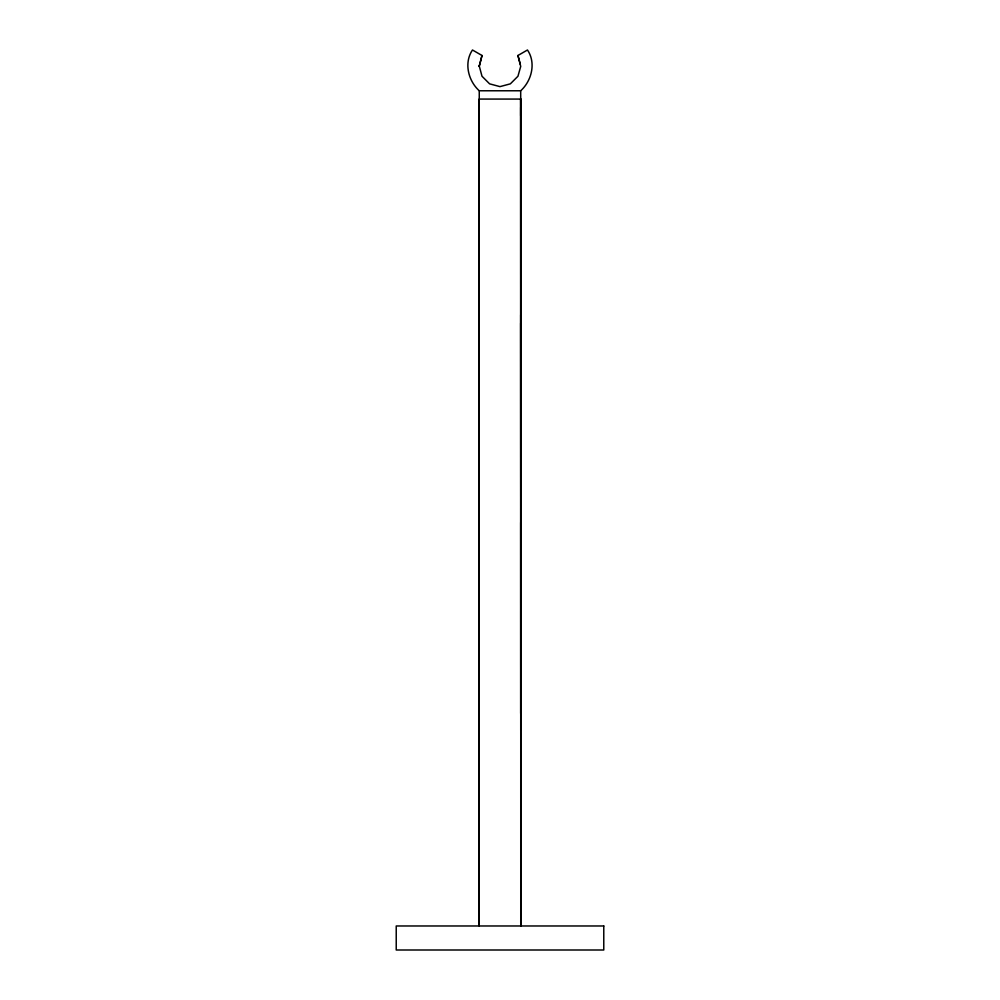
<?xml version="1.0" encoding="UTF-8"?>
<svg xmlns="http://www.w3.org/2000/svg" width="1000" height="1000" viewBox="0 0 1000 1000"><rect width="100%" height="100%" fill="white"/><g stroke="black" fill="none" stroke-linecap="round" stroke-linejoin="round"><path stroke-width="1.5" d="M479.188 696.8L479.188 99.075L520.7 99.075L520.75 107.375M520.675 115.675L520.7 99.075L520.775 925.975L520.737 920.95M520.675 713.4L520.7 99.075M520.75 522.463L520.688 314.913M520.75 314.925L520.75 281.712M482 55.487L479.212 66.388L482 55.487L472.488 50C463.738 62.725 468.2 80.8 479.25 90.775L479.25 925.975L479.113 713.4M520.75 925.975L520.7 90.775C531.737 80.8 536.213 62.725 527.463 50L517.95 55.487L520.725 66.388L517.95 76.25L510.35 83.85L499.975 86.625L489.6 83.85L482 76.25L479.212 65.875M479.25 90.775L520.7 90.775M517.95 55.487L520.325 64.388M520.737 730L520.688 522.463M520.688 107.375L520.75 298.312M520.675 323.212L520.75 505.85M479.113 107.375L479.188 298.312M479.113 314.925L479.188 505.863M479.113 522.463L479.188 713.4M603.775 925.975L396.225 925.975L396.225 950L603.775 950L603.775 925.975"/></g></svg>
